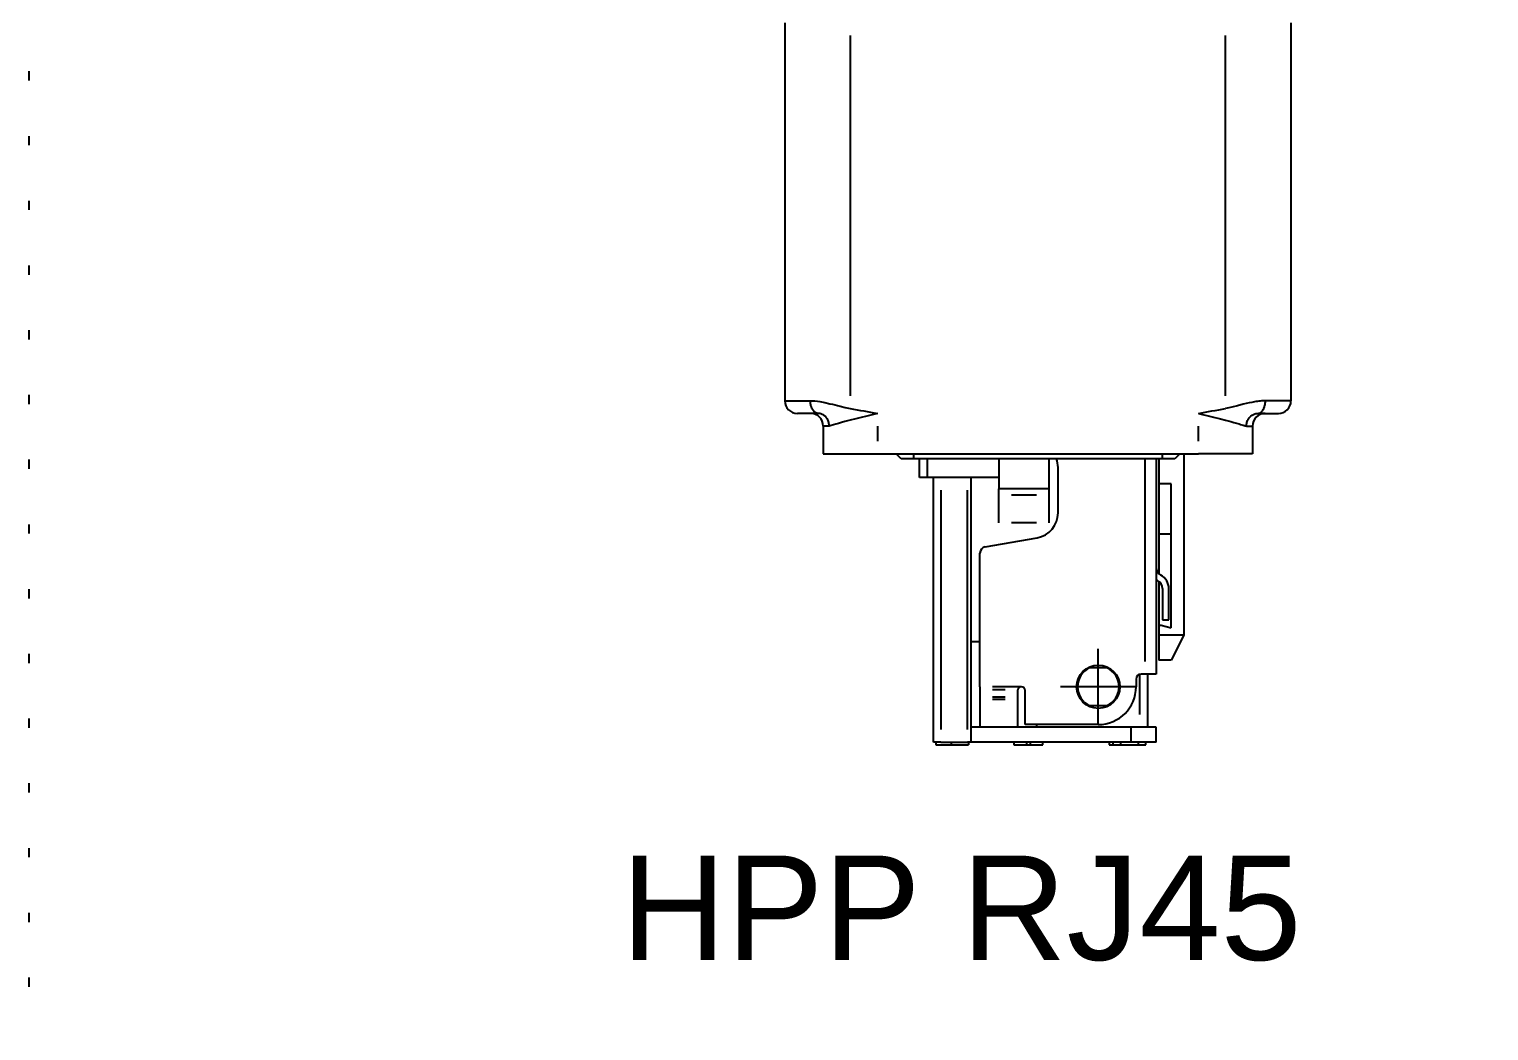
# Model space of a CAD drawing. Extents: x -194 to 239, y -574 to -265.
# Drawn here: x -167.83 to -128.35, y -466.46 to -439.38 of the extents above; entities that cross this region are included whole.
import ezdxf

# ---------------------------------------------------------------- set-up
doc = ezdxf.new("R2010")
doc.units = 0
doc.header["$LTSCALE"] = 0.5
doc.linetypes.add('ACAD_ISO07W100', pattern=[3.5, 0.5, -3])
doc.layers.get('0').update_dxf_attribs({"linetype": 'CONTINUOUS'})
doc.layers.add('1', color=7, linetype='CONTINUOUS')
doc.styles.get("Standard").update_dxf_attribs({"font": 'arial.ttf', "height": 3})

msp = doc.modelspace()

# ---------------------------------------------------------------- linework, layer by layer
at = {"color": 0, "linetype": 'ACAD_ISO07W100'}
msp.add_lwpolyline([(-167.83, -302.982), (-72.925, -302.982), (-72.925, -482.77), (-167.83, -482.77)], close=True, dxfattribs=at)
at = {"layer": '1', "linetype": 'Continuous'}
for p, q in [((-147.391, -439.212), (-147.391, -449.429)), ((-133.701, -439.212), (-133.701, -449.429)), ((-145.62, -439.553), (-145.62, -449.296)), ((-135.472, -449.296), (-135.472, -439.553)), ((-147.391, -449.429), (-147.384, -449.429)), ((-147.384, -449.429), (-147.362, -449.429)), ((-147.362, -449.429), (-147.325, -449.429)), ((-147.325, -449.429), (-147.274, -449.429)), ((-147.274, -449.429), (-147.209, -449.429)), ((-147.209, -449.429), (-147.131, -449.429)), ((-147.131, -449.429), (-147.04, -449.429)), ((-147.04, -449.429), (-146.938, -449.429)), ((-146.938, -449.429), (-146.824, -449.429)), ((-146.824, -449.429), (-146.7, -449.429)), ((-146.7, -449.429), (-146.64, -449.431)), ((-146.7, -449.439), (-146.7, -449.429)), ((-146.7, -449.449), (-146.7, -449.439)), ((-146.699, -449.459), (-146.7, -449.449)), ((-146.699, -449.469), (-146.699, -449.459)), ((-146.697, -449.49), (-146.699, -449.469)), ((-146.694, -449.511), (-146.697, -449.49)), ((-146.69, -449.532), (-146.694, -449.511)), ((-146.686, -449.553), (-146.69, -449.532)), ((-146.68, -449.574), (-146.686, -449.553)), ((-146.674, -449.594), (-146.68, -449.574)), ((-146.659, -449.633), (-146.674, -449.594)), ((-146.64, -449.668), (-146.659, -449.633)), ((-146.64, -449.431), (-146.578, -449.434)), ((-146.619, -449.699), (-146.64, -449.668)), ((-146.578, -449.434), (-146.511, -449.442)), ((-146.511, -449.442), (-146.442, -449.452)), ((-146.442, -449.452), (-146.309, -449.477)), ((-146.309, -449.477), (-146.172, -449.507)), ((-146.172, -449.507), (-146.103, -449.524)), ((-146.103, -449.524), (-146.034, -449.541)), ((-146.034, -449.541), (-145.965, -449.558)), ((-145.965, -449.558), (-145.896, -449.576)), ((-145.896, -449.576), (-145.759, -449.607)), ((-145.759, -449.607), (-145.62, -449.637)), ((-145.62, -449.637), (-145.53, -449.653)), ((-145.53, -449.653), (-145.438, -449.67)), ((-145.438, -449.67), (-145.346, -449.687)), ((-135.747, -449.687), (-135.655, -449.67)), ((-135.655, -449.67), (-135.563, -449.653)), ((-135.563, -449.653), (-135.472, -449.637)), ((-135.386, -449.62), (-135.472, -449.637)), ((-135.3, -449.6), (-135.386, -449.62)), ((-135.145, -449.563), (-135.3, -449.6)), ((-134.99, -449.524), (-135.145, -449.563)), ((-134.913, -449.505), (-134.99, -449.524)), ((-134.836, -449.488), (-134.913, -449.505)), ((-134.759, -449.471), (-134.836, -449.488)), ((-134.684, -449.457), (-134.759, -449.471)), ((-134.647, -449.451), (-134.684, -449.457)), ((-134.609, -449.445), (-134.647, -449.451)), ((-134.572, -449.441), (-134.609, -449.445)), ((-134.536, -449.436), (-134.572, -449.441)), ((-134.5, -449.433), (-134.536, -449.436)), ((-134.464, -449.431), (-134.5, -449.433)), ((-134.474, -449.699), (-134.453, -449.668)), ((-134.446, -449.43), (-134.464, -449.431)), ((-134.453, -449.668), (-134.434, -449.633)), ((-134.428, -449.429), (-134.446, -449.43)), ((-134.434, -449.633), (-134.419, -449.594)), ((-134.41, -449.429), (-134.428, -449.429)), ((-134.419, -449.594), (-134.413, -449.574)), ((-134.413, -449.574), (-134.407, -449.553)), ((-134.393, -449.429), (-134.41, -449.429)), ((-134.407, -449.553), (-134.403, -449.532)), ((-134.403, -449.532), (-134.399, -449.511)), ((-134.399, -449.511), (-134.396, -449.49)), ((-134.396, -449.49), (-134.394, -449.469)), ((-134.394, -449.459), (-134.393, -449.449)), ((-134.394, -449.469), (-134.394, -449.459)), ((-134.269, -449.429), (-134.393, -449.429)), ((-134.393, -449.439), (-134.393, -449.429)), ((-134.393, -449.449), (-134.393, -449.439)), ((-134.155, -449.429), (-134.269, -449.429)), ((-134.053, -449.429), (-134.155, -449.429)), ((-133.962, -449.429), (-134.053, -449.429)), ((-133.884, -449.429), (-133.962, -449.429)), ((-133.819, -449.429), (-133.884, -449.429)), ((-133.768, -449.429), (-133.819, -449.429)), ((-133.731, -449.429), (-133.768, -449.429)), ((-133.709, -449.429), (-133.731, -449.429)), ((-133.701, -449.429), (-133.709, -449.429)), ((-147.043, -449.769), (-147.051, -449.769)), ((-147.021, -449.769), (-147.043, -449.769)), ((-146.985, -449.769), (-147.021, -449.769)), ((-146.934, -449.769), (-146.985, -449.769)), ((-146.87, -449.769), (-146.934, -449.769)), ((-146.793, -449.769), (-146.87, -449.769)), ((-146.703, -449.769), (-146.793, -449.769)), ((-146.603, -449.769), (-146.703, -449.769)), ((-146.595, -449.725), (-146.619, -449.699)), ((-146.492, -449.769), (-146.603, -449.769)), ((-146.582, -449.736), (-146.595, -449.725)), ((-146.569, -449.745), (-146.582, -449.736)), ((-146.557, -449.753), (-146.569, -449.745)), ((-146.543, -449.759), (-146.557, -449.753)), ((-146.537, -449.761), (-146.543, -449.759)), ((-146.531, -449.763), (-146.537, -449.761)), ((-146.524, -449.765), (-146.531, -449.763)), ((-146.518, -449.767), (-146.524, -449.765)), ((-146.511, -449.768), (-146.518, -449.767)), ((-146.505, -449.769), (-146.511, -449.768)), ((-146.502, -449.769), (-146.505, -449.769)), ((-146.499, -449.769), (-146.502, -449.769)), ((-146.496, -449.769), (-146.499, -449.769)), ((-146.492, -449.769), (-146.496, -449.769)), ((-146.488, -449.769), (-146.492, -449.769)), ((-146.483, -449.769), (-146.488, -449.769)), ((-146.478, -449.77), (-146.483, -449.769)), ((-146.474, -449.77), (-146.478, -449.77)), ((-146.464, -449.771), (-146.474, -449.77)), ((-146.455, -449.772), (-146.464, -449.771)), ((-146.445, -449.773), (-146.455, -449.772)), ((-146.435, -449.775), (-146.445, -449.773)), ((-146.426, -449.778), (-146.435, -449.775)), ((-146.416, -449.78), (-146.426, -449.778)), ((-146.397, -449.787), (-146.416, -449.78)), ((-146.377, -449.795), (-146.397, -449.787)), ((-146.358, -449.805), (-146.377, -449.795)), ((-146.34, -449.816), (-146.358, -449.805)), ((-146.304, -449.843), (-146.34, -449.816)), ((-146.272, -449.876), (-146.304, -449.843)), ((-146.257, -449.896), (-146.272, -449.876)), ((-146.242, -449.918), (-146.257, -449.896)), ((-146.23, -449.941), (-146.242, -449.918)), ((-146.219, -449.965), (-146.23, -449.941)), ((-146.21, -449.989), (-146.219, -449.965)), ((-146.202, -450.013), (-146.21, -449.989)), ((-146.197, -450.038), (-146.202, -450.013)), ((-146.193, -450.062), (-146.197, -450.038)), ((-146.191, -450.074), (-146.193, -450.062)), ((-146.011, -450.06), (-146.078, -450.08)), ((-145.936, -450.038), (-146.011, -450.06)), ((-145.855, -450.014), (-145.936, -450.038)), ((-145.768, -449.99), (-145.855, -450.014)), ((-145.624, -449.952), (-145.768, -449.99)), ((-145.471, -449.914), (-145.624, -449.952)), ((-145.323, -449.878), (-145.471, -449.914)), ((-145.346, -449.687), (-145.254, -449.703)), ((-145.171, -449.841), (-145.323, -449.878)), ((-145.254, -449.703), (-145.163, -449.72)), ((-145.03, -449.805), (-145.171, -449.841)), ((-145.163, -449.72), (-145.071, -449.736)), ((-145.071, -449.736), (-145.026, -449.744)), ((-144.888, -449.769), (-145.03, -449.805)), ((-145.026, -449.744), (-144.98, -449.753)), ((-144.98, -449.753), (-144.934, -449.761)), ((-144.934, -449.761), (-144.888, -449.769)), ((-136.204, -449.769), (-136.159, -449.761)), ((-136.204, -449.769), (-136.167, -449.779)), ((-136.167, -449.779), (-136.13, -449.788)), ((-136.159, -449.761), (-136.113, -449.753)), ((-136.13, -449.788), (-136.093, -449.798)), ((-136.113, -449.753), (-136.067, -449.744)), ((-136.093, -449.798), (-136.056, -449.807)), ((-136.067, -449.744), (-136.021, -449.736)), ((-136.056, -449.807), (-135.981, -449.826)), ((-136.021, -449.736), (-135.93, -449.72)), ((-135.981, -449.826), (-135.906, -449.845)), ((-135.93, -449.72), (-135.838, -449.703)), ((-135.906, -449.845), (-135.832, -449.863)), ((-135.838, -449.703), (-135.747, -449.687)), ((-135.832, -449.863), (-135.757, -449.881)), ((-135.757, -449.881), (-135.683, -449.899)), ((-135.683, -449.899), (-135.611, -449.917)), ((-135.611, -449.917), (-135.468, -449.953)), ((-135.468, -449.953), (-135.331, -449.988)), ((-135.331, -449.988), (-135.245, -450.012)), ((-135.245, -450.012), (-135.17, -450.033)), ((-135.17, -450.033), (-135.106, -450.052)), ((-135.106, -450.052), (-135.063, -450.065)), ((-135.063, -450.065), (-135.026, -450.076)), ((-134.901, -450.074), (-134.9, -450.062)), ((-134.9, -450.062), (-134.896, -450.038)), ((-134.896, -450.038), (-134.891, -450.013)), ((-134.891, -450.013), (-134.883, -449.989)), ((-134.883, -449.989), (-134.874, -449.965)), ((-134.874, -449.965), (-134.863, -449.941)), ((-134.863, -449.941), (-134.851, -449.918)), ((-134.851, -449.918), (-134.836, -449.896)), ((-134.836, -449.896), (-134.82, -449.876)), ((-134.82, -449.876), (-134.789, -449.843)), ((-134.789, -449.843), (-134.753, -449.816)), ((-134.753, -449.816), (-134.735, -449.805)), ((-134.735, -449.805), (-134.716, -449.795)), ((-134.716, -449.795), (-134.696, -449.787)), ((-134.696, -449.787), (-134.677, -449.78)), ((-134.677, -449.78), (-134.667, -449.778)), ((-134.667, -449.778), (-134.657, -449.775)), ((-134.657, -449.775), (-134.648, -449.773)), ((-134.648, -449.773), (-134.638, -449.772)), ((-134.638, -449.772), (-134.628, -449.771)), ((-134.628, -449.771), (-134.619, -449.77)), ((-134.619, -449.77), (-134.614, -449.77)), ((-134.614, -449.77), (-134.61, -449.769)), ((-134.61, -449.769), (-134.605, -449.769)), ((-134.605, -449.769), (-134.6, -449.769)), ((-134.6, -449.769), (-134.49, -449.769)), ((-134.6, -449.769), (-134.597, -449.769)), ((-134.597, -449.769), (-134.594, -449.769)), ((-134.594, -449.769), (-134.591, -449.769)), ((-134.591, -449.769), (-134.588, -449.769)), ((-134.588, -449.769), (-134.582, -449.768)), ((-134.582, -449.768), (-134.575, -449.767)), ((-134.575, -449.767), (-134.569, -449.765)), ((-134.569, -449.765), (-134.562, -449.763)), ((-134.562, -449.763), (-134.556, -449.761)), ((-134.556, -449.761), (-134.549, -449.759)), ((-134.549, -449.759), (-134.536, -449.753)), ((-134.536, -449.753), (-134.523, -449.745)), ((-134.523, -449.745), (-134.511, -449.736)), ((-134.511, -449.736), (-134.498, -449.725)), ((-134.498, -449.725), (-134.474, -449.699)), ((-134.49, -449.769), (-134.389, -449.769)), ((-134.389, -449.769), (-134.3, -449.769)), ((-134.3, -449.769), (-134.223, -449.769)), ((-134.223, -449.769), (-134.159, -449.769)), ((-134.159, -449.769), (-134.108, -449.769)), ((-134.108, -449.769), (-134.071, -449.769)), ((-134.071, -449.769), (-134.049, -449.769)), ((-134.049, -449.769), (-134.042, -449.769)), ((-146.353, -450.11), (-146.353, -450.859)), ((-146.342, -450.11), (-146.353, -450.11)), ((-146.311, -450.11), (-146.342, -450.11)), ((-146.26, -450.11), (-146.311, -450.11)), ((-146.19, -450.11), (-146.26, -450.11)), ((-146.19, -450.086), (-146.191, -450.074)), ((-146.19, -450.098), (-146.19, -450.086)), ((-146.136, -450.096), (-146.19, -450.11)), ((-146.19, -450.11), (-146.19, -450.098)), ((-146.078, -450.08), (-146.136, -450.096)), ((-144.888, -450.11), (-144.888, -450.518)), ((-136.204, -450.518), (-136.204, -450.11)), ((-135.026, -450.076), (-134.994, -450.086)), ((-134.994, -450.086), (-134.967, -450.094)), ((-134.967, -450.094), (-134.955, -450.098)), ((-134.955, -450.098), (-134.944, -450.101)), ((-134.944, -450.101), (-134.935, -450.104)), ((-134.935, -450.104), (-134.926, -450.106)), ((-134.926, -450.106), (-134.919, -450.108)), ((-134.919, -450.108), (-134.912, -450.109)), ((-134.912, -450.109), (-134.91, -450.109)), ((-134.91, -450.109), (-134.907, -450.11)), ((-134.907, -450.11), (-134.905, -450.11)), ((-134.905, -450.11), (-134.903, -450.11)), ((-134.903, -450.098), (-134.902, -450.086)), ((-134.903, -450.11), (-134.903, -450.098)), ((-134.903, -450.11), (-134.833, -450.11)), ((-134.902, -450.086), (-134.901, -450.074)), ((-134.833, -450.11), (-134.781, -450.11)), ((-134.781, -450.11), (-134.75, -450.11)), ((-134.75, -450.11), (-134.74, -450.11)), ((-134.74, -450.11), (-134.74, -450.859)), ((-146.353, -450.859), (-146.346, -450.859)), ((-146.346, -450.859), (-146.325, -450.859)), ((-146.325, -450.859), (-146.29, -450.859)), ((-146.29, -450.859), (-146.241, -450.859)), ((-146.241, -450.859), (-146.18, -450.859)), ((-146.18, -450.859), (-146.106, -450.859)), ((-146.106, -450.859), (-146.02, -450.859)), ((-146.02, -450.859), (-145.924, -450.859)), ((-145.924, -450.859), (-145.817, -450.859)), ((-145.817, -450.859), (-145.702, -450.859)), ((-145.702, -450.859), (-145.579, -450.859)), ((-145.579, -450.859), (-145.449, -450.859)), ((-145.449, -450.859), (-145.313, -450.859)), ((-145.313, -450.859), (-145.174, -450.859)), ((-145.174, -450.859), (-145.032, -450.859)), ((-145.032, -450.859), (-144.888, -450.859)), ((-144.888, -450.859), (-136.204, -450.859)), ((-144.248, -450.995), (-144.384, -450.859)), ((-143.908, -450.859), (-143.908, -450.995)), ((-137.185, -450.859), (-137.185, -450.995)), ((-136.708, -450.859), (-136.845, -450.995)), ((-136.596, -450.859), (-136.596, -455.763)), ((-136.061, -450.859), (-136.204, -450.859)), ((-135.919, -450.859), (-136.061, -450.859)), ((-135.779, -450.859), (-135.919, -450.859)), ((-135.644, -450.859), (-135.779, -450.859)), ((-135.514, -450.859), (-135.644, -450.859)), ((-135.391, -450.859), (-135.514, -450.859)), ((-135.275, -450.859), (-135.391, -450.859)), ((-135.169, -450.859), (-135.275, -450.859)), ((-135.073, -450.859), (-135.169, -450.859)), ((-134.987, -450.859), (-135.073, -450.859)), ((-134.913, -450.859), (-134.987, -450.859)), ((-134.852, -450.859), (-134.913, -450.859)), ((-134.803, -450.859), (-134.852, -450.859)), ((-134.768, -450.859), (-134.803, -450.859)), ((-134.747, -450.859), (-134.768, -450.859)), ((-134.74, -450.859), (-134.747, -450.859)), ((-144.24, -450.995), (-144.248, -450.995)), ((-144.214, -450.995), (-144.24, -450.995)), ((-144.174, -450.995), (-144.214, -450.995)), ((-144.12, -450.995), (-144.174, -450.995)), ((-144.055, -450.995), (-144.12, -450.995)), ((-143.983, -450.995), (-144.055, -450.995)), ((-143.908, -450.995), (-143.983, -450.995)), ((-141.602, -450.995), (-143.908, -450.995)), ((-143.747, -451.506), (-143.747, -450.995)), ((-143.543, -450.995), (-143.543, -451.506)), ((-140.24, -450.995), (-141.602, -450.995)), ((-141.602, -450.995), (-141.602, -451.813)), ((-140.24, -451.813), (-140.24, -450.995)), ((-137.185, -450.995), (-140.24, -450.995)), ((-140.002, -452.46), (-140.002, -451.234)), ((-137.652, -450.995), (-137.652, -456.478)), ((-137.345, -450.995), (-137.345, -456.819)), ((-137.277, -450.995), (-137.277, -451.676)), ((-137.109, -450.995), (-137.185, -450.995)), ((-137.037, -450.995), (-137.109, -450.995)), ((-136.973, -450.995), (-137.037, -450.995)), ((-136.919, -450.995), (-136.973, -450.995)), ((-136.878, -450.995), (-136.919, -450.995)), ((-136.853, -450.995), (-136.878, -450.995)), ((-136.845, -450.995), (-136.853, -450.995)), ((-143.741, -451.506), (-143.747, -451.506)), ((-143.72, -451.506), (-143.741, -451.506)), ((-143.688, -451.506), (-143.72, -451.506)), ((-143.645, -451.506), (-143.688, -451.506)), ((-143.596, -451.506), (-143.645, -451.506)), ((-143.543, -451.506), (-143.596, -451.506)), ((-141.602, -451.506), (-143.543, -451.506)), ((-143.373, -458.657), (-143.373, -451.506)), ((-142.351, -455.933), (-142.351, -451.506)), ((-143.169, -451.847), (-143.169, -458.317)), ((-142.453, -458.317), (-142.453, -451.847)), ((-140.24, -451.813), (-141.602, -451.813)), ((-141.602, -451.982), (-141.602, -451.813)), ((-141.602, -452.036), (-141.602, -451.982)), ((-141.602, -452.106), (-141.602, -452.036)), ((-140.58, -451.982), (-141.262, -451.982)), ((-140.24, -451.982), (-140.24, -451.813)), ((-140.24, -452.036), (-140.24, -451.982)), ((-140.24, -452.106), (-140.24, -452.036)), ((-136.937, -451.676), (-137.277, -451.676)), ((-137.277, -451.676), (-137.277, -451.684)), ((-137.277, -451.684), (-137.277, -451.706)), ((-137.277, -451.706), (-137.277, -451.743)), ((-137.277, -451.743), (-137.277, -451.794)), ((-137.277, -451.794), (-137.277, -451.859)), ((-137.277, -451.859), (-137.277, -451.936)), ((-137.277, -451.936), (-137.277, -452.026)), ((-137.277, -452.026), (-137.277, -452.127)), ((-136.937, -455.563), (-136.937, -451.676)), ((-141.602, -452.189), (-141.602, -452.106)), ((-141.602, -452.283), (-141.602, -452.189)), ((-141.602, -452.387), (-141.602, -452.283)), ((-141.602, -452.498), (-141.602, -452.387)), ((-140.24, -452.189), (-140.24, -452.106)), ((-140.24, -452.283), (-140.24, -452.189)), ((-140.24, -452.387), (-140.24, -452.283)), ((-140.24, -452.498), (-140.24, -452.387)), ((-137.277, -452.127), (-137.277, -452.238)), ((-137.277, -452.238), (-137.277, -452.357)), ((-137.277, -452.357), (-137.277, -452.484)), ((-141.602, -452.614), (-141.602, -452.498)), ((-141.602, -452.732), (-141.602, -452.614)), ((-140.58, -452.732), (-141.262, -452.732)), ((-140.24, -452.614), (-140.24, -452.498)), ((-140.24, -452.732), (-140.24, -452.614)), ((-137.277, -452.484), (-137.277, -452.618)), ((-137.277, -452.618), (-137.277, -452.755)), ((-137.277, -452.755), (-137.277, -452.896)), ((-141.972, -453.379), (-140.564, -453.13)), ((-137.277, -452.896), (-137.277, -453.038)), ((-136.937, -453.038), (-137.277, -453.038)), ((-137.277, -453.038), (-137.277, -454.1)), ((-142.113, -457.159), (-142.113, -453.546)), ((-137.277, -454.307), (-137.277, -455.49)), ((-137.175, -454.503), (-137.175, -455.354)), ((-137.005, -455.354), (-137.005, -454.503)), ((-137.277, -455.49), (-137.209, -455.49)), ((-137.277, -455.49), (-137.277, -455.763)), ((-137.209, -455.49), (-136.937, -455.563)), ((-137.175, -455.354), (-137.005, -455.354)), ((-142.351, -455.933), (-142.113, -455.933)), ((-142.351, -458.249), (-142.351, -455.933)), ((-136.596, -455.763), (-137.277, -455.763)), ((-137.277, -455.763), (-137.277, -456.444)), ((-136.596, -455.763), (-136.937, -456.444)), ((-138.912, -458.181), (-138.912, -456.137)), ((-138.678, -456.648), (-139.146, -456.648)), ((-136.937, -456.444), (-137.277, -456.444)), ((-142.113, -457.159), (-142.113, -457.242)), ((-140.989, -457.159), (-141.772, -457.159)), ((-137.89, -457.159), (-139.933, -457.159)), ((-137.89, -456.955), (-137.89, -457.159)), ((-137.788, -457.908), (-137.788, -456.823)), ((-137.652, -456.819), (-137.754, -456.819)), ((-137.584, -456.819), (-137.652, -456.819)), ((-137.584, -456.818), (-137.584, -458.249)), ((-137.519, -456.819), (-137.584, -456.819)), ((-137.461, -456.819), (-137.519, -456.819)), ((-137.412, -456.819), (-137.461, -456.819)), ((-137.376, -456.819), (-137.412, -456.819)), ((-137.353, -456.819), (-137.376, -456.819)), ((-137.345, -456.819), (-137.353, -456.819)), ((-142.113, -457.242), (-142.113, -457.31)), ((-142.113, -457.31), (-142.113, -457.374)), ((-142.113, -457.374), (-142.113, -457.429)), ((-142.113, -457.429), (-142.113, -457.462)), ((-142.113, -457.462), (-142.113, -457.5)), ((-142.113, -457.5), (-142.113, -458.249)), ((-141.43, -457.242), (-141.772, -457.242)), ((-141.772, -457.429), (-141.432, -457.429)), ((-141.432, -457.5), (-141.772, -457.5)), ((-141.091, -457.261), (-141.09, -457.252)), ((-141.091, -457.322), (-141.091, -457.261)), ((-141.091, -457.38), (-141.091, -457.322)), ((-141.091, -457.429), (-141.091, -457.38)), ((-141.091, -457.462), (-141.091, -457.429)), ((-141.091, -457.5), (-141.091, -457.462)), ((-141.091, -458.249), (-141.091, -457.5)), ((-141.09, -457.252), (-141.09, -457.242)), ((-140.887, -458.181), (-140.887, -457.261)), ((-139.146, -457.67), (-138.678, -457.67)), ((-142.351, -458.657), (-142.351, -458.249)), ((-138.026, -458.249), (-142.351, -458.249)), ((-138.912, -458.181), (-140.887, -458.181)), ((-140.58, -458.181), (-140.58, -458.249)), ((-138.026, -458.657), (-138.026, -458.249)), ((-137.929, -458.249), (-138.026, -458.249)), ((-137.834, -458.249), (-137.929, -458.249)), ((-137.743, -458.249), (-137.834, -458.249)), ((-137.658, -458.249), (-137.743, -458.249)), ((-137.58, -458.249), (-137.658, -458.249)), ((-137.512, -458.249), (-137.58, -458.249)), ((-137.453, -458.249), (-137.512, -458.249)), ((-137.407, -458.249), (-137.453, -458.249)), ((-137.373, -458.249), (-137.407, -458.249)), ((-137.352, -458.249), (-137.373, -458.249)), ((-137.345, -458.249), (-137.352, -458.249)), ((-137.345, -458.657), (-137.345, -458.249)), ((-143.366, -458.657), (-143.373, -458.657)), ((-143.346, -458.657), (-143.366, -458.657)), ((-143.313, -458.657), (-143.346, -458.657)), ((-143.271, -458.657), (-143.313, -458.657)), ((-143.305, -458.657), (-143.305, -458.726)), ((-143.305, -458.726), (-143.298, -458.726)), ((-143.298, -458.726), (-143.277, -458.726)), ((-143.277, -458.726), (-143.244, -458.726)), ((-143.221, -458.657), (-143.271, -458.657)), ((-143.244, -458.726), (-143.2, -458.726)), ((-143.169, -458.657), (-143.221, -458.657)), ((-143.2, -458.726), (-143.148, -458.726)), ((-143.169, -458.657), (-142.453, -458.657)), ((-143.148, -458.726), (-143.091, -458.726)), ((-143.091, -458.726), (-143.033, -458.726)), ((-143.033, -458.726), (-142.977, -458.726)), ((-142.977, -458.726), (-142.926, -458.726)), ((-142.926, -458.726), (-142.884, -458.726)), ((-142.884, -458.726), (-142.884, -458.657)), ((-142.884, -458.726), (-142.841, -458.726)), ((-142.841, -458.726), (-142.787, -458.726)), ((-142.787, -458.726), (-142.726, -458.726)), ((-142.726, -458.726), (-142.661, -458.726)), ((-142.661, -458.726), (-142.598, -458.726)), ((-142.598, -458.726), (-142.539, -458.726)), ((-142.539, -458.726), (-142.489, -458.726)), ((-142.489, -458.726), (-142.451, -458.726)), ((-142.414, -458.657), (-142.453, -458.657)), ((-142.451, -458.726), (-142.428, -458.726)), ((-142.428, -458.726), (-142.419, -458.726)), ((-142.419, -458.657), (-142.419, -458.726)), ((-142.381, -458.657), (-142.414, -458.657)), ((-142.359, -458.657), (-142.381, -458.657)), ((-142.351, -458.657), (-142.359, -458.657)), ((-138.026, -458.657), (-142.351, -458.657)), ((-141.193, -458.657), (-141.193, -458.726)), ((-141.193, -458.726), (-140.853, -458.726)), ((-140.853, -458.657), (-140.853, -458.726)), ((-140.853, -458.726), (-140.751, -458.726)), ((-140.751, -458.657), (-140.751, -458.726)), ((-140.751, -458.726), (-140.41, -458.726)), ((-140.41, -458.726), (-140.41, -458.657)), ((-138.615, -458.657), (-138.615, -458.726)), ((-138.615, -458.726), (-138.603, -458.726)), ((-138.603, -458.726), (-138.57, -458.726)), ((-138.57, -458.726), (-138.519, -458.726)), ((-138.519, -458.657), (-138.519, -458.726)), ((-138.519, -458.726), (-138.512, -458.726)), ((-138.512, -458.726), (-138.492, -458.726)), ((-138.492, -458.726), (-138.459, -458.726)), ((-138.459, -458.726), (-138.417, -458.726)), ((-138.417, -458.726), (-138.368, -458.726)), ((-138.368, -458.726), (-138.315, -458.726)), ((-138.315, -458.657), (-138.315, -458.726)), ((-138.315, -458.726), (-137.831, -458.726)), ((-137.929, -458.657), (-138.026, -458.657)), ((-137.834, -458.657), (-137.929, -458.657)), ((-137.743, -458.657), (-137.834, -458.657)), ((-137.831, -458.657), (-137.831, -458.726)), ((-137.831, -458.726), (-137.778, -458.726)), ((-137.778, -458.726), (-137.729, -458.726)), ((-137.658, -458.657), (-137.743, -458.657)), ((-137.729, -458.726), (-137.686, -458.726)), ((-137.686, -458.726), (-137.654, -458.726)), ((-137.58, -458.657), (-137.658, -458.657)), ((-137.654, -458.726), (-137.634, -458.726)), ((-137.634, -458.726), (-137.627, -458.726)), ((-137.627, -458.726), (-137.627, -458.657)), ((-137.512, -458.657), (-137.58, -458.657)), ((-137.453, -458.657), (-137.512, -458.657)), ((-137.407, -458.657), (-137.453, -458.657)), ((-137.373, -458.657), (-137.407, -458.657)), ((-137.352, -458.657), (-137.373, -458.657)), ((-137.345, -458.657), (-137.352, -458.657))]:
    msp.add_line(p, q, dxfattribs=at)
msp.add_circle((-138.912, -457.159), 0.586, dxfattribs=at)
for centre, radius, start, end in [((-147.051, -449.429), 0.341, 180, 270), ((-134.042, -449.429), 0.341, 270, 0), ((-146.693, -450.11), 0.341, 0, 90), ((-134.4, -450.11), 0.341, 90, 180), ((-140.683, -451.234), 0.681, 0, 20.4877), ((-140.683, -452.46), 0.681, 280, 0), ((-141.943, -453.546), 0.17, 100, 180), ((-137.107, -453.933), 0.238, 180, 241.7263), ((-137.107, -453.933), 0.409, 234.3143, 241.7263), ((-137.413, -454.503), 0.238, 0, 61.7263), ((-137.413, -454.503), 0.409, 0, 61.7263), ((-138.912, -457.159), 0.562, 114.62, 245.38), ((-138.912, -457.159), 0.562, 294.62, 65.38), ((-140.989, -457.261), 0.102, 90, 169.4393), ((-140.989, -457.261), 0.102, 0, 90), ((-138.912, -457.159), 1.022, 270, 0), ((-137.754, -456.955), 0.136, 90, 180)]:
    msp.add_arc(centre, radius, start, end, dxfattribs=at)

# ---------------------------------------------------------------- texts
at = {"insert": (-142.619, -463.155), "char_height": 2.8234, "width": 24.82272, "attachment_point": 5}
msp.add_mtext('HPP RJ45', dxfattribs=at)

doc.saveas('drawing.dxf')
